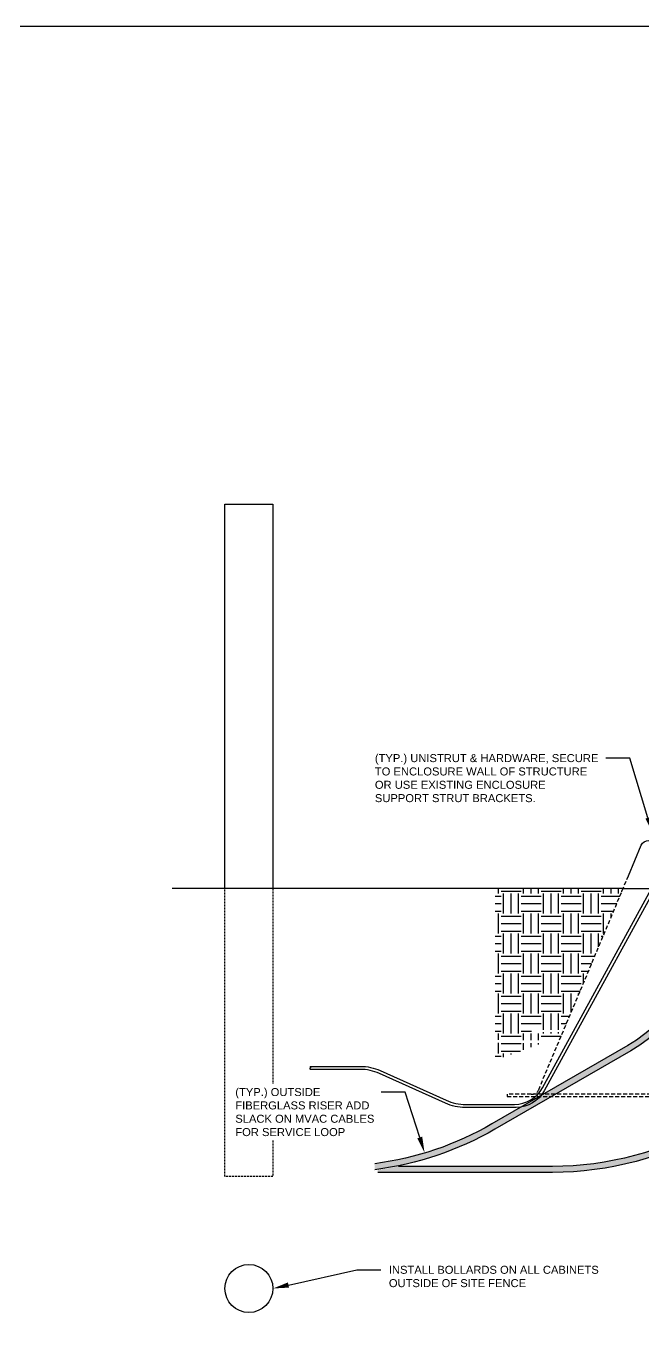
# Model space of a CAD drawing. Header units: feet. Extents: x -689 to 1837, y -511 to 1546.
# Drawn here: x 769.1 to 846.2, y 164 to 328 of the extents above; entities that cross this region are included whole.
import ezdxf
from ezdxf import colors
from ezdxf.entities.mleader import LeaderData, LeaderLine
from ezdxf.math import Vec2, Vec3

# ---------------------------------------------------------------- set-up
doc = ezdxf.new("R2010")
doc.units = ezdxf.units.FT
doc.header["$MEASUREMENT"] = 0
doc.linetypes.add('HIDDEN', pattern=[0.375, 0.25, -0.125])
for name, color, linetype in [('E-CABL-ACF', 1, 'AC_CABLE_FEEDER'), ('E-DETL-1', 7, 'Continuous'), ('E-EQPM-ENCL', 8, 'Continuous'), ('E-FIN-GR', 4, 'Continuous'), ('E-HATCH', 9, 'Continuous'), ('G-ANNO-TEXT', 1, 'Continuous')]:
    doc.layers.add(name, color=color, linetype=linetype)
doc.layers.add('G-NPLT', color=67, linetype='Continuous', plot=False)
doc.styles.add('NEI-A', font='arial.ttf')
doc.styles.get("Standard").update_dxf_attribs({"font": 'arial.ttf'})
doc.linetypes.add('AC_CABLE_FEEDER', pattern='A,0.2,-0.05,0,-0.05,0.2,-0.12,["ACF",Standard,S=0.1,R=0,X=-0.05,Y=-0.05],-0.3,0.2,-0.05,0,-0.05', length=1.22)

msp = doc.modelspace()

# ---------------------------------------------------------------- hatches: boundary and pattern name
at = {"layer": 'E-HATCH'}
h = msp.add_hatch(dxfattribs=at)
h.set_pattern_fill('EARTH', color=252, scale=10)
h.set_pattern_definition([(0, (860.946712663553, 202.4329117583478), (2.5, 2.5), [2.5, -2.5]), (0, (860.946712663553, 203.3704117583478), (2.5, 2.5), [2.5, -2.5]), (0, (860.946712663553, 204.3079117583478), (2.5, 2.5), [2.5, -2.5]), (90, (861.259212663553, 204.6204117583478), (-2.5, 2.5), [2.5, -2.5]), (90, (862.196712663553, 204.6204117583478), (-2.5, 2.5), [2.5, -2.5]), (90, (863.134212663553, 204.6204117583478), (-2.5, 2.5), [2.5, -2.5])])
edge = h.paths.add_edge_path()
edge.add_line((827.7086850054227, 198.7930196321853), (833.6343281473992, 200.9466221690127))
edge.add_line((833.6343281473992, 200.9466221690127), (828.5901141781361, 200.9466221690127))
edge.add_arc((828.590114178136, 207.3216221690125), 6.374999999999803, 262.05263088949357, 270.00000000000097, ccw=False)
edge.add_line((827.7086850054227, 201.0078509018943), (827.7086850054227, 198.7930196321852))
edge = h.paths.add_edge_path()
edge.add_line((835.8219707930791, 201.4921362794159), (836.1702881835602, 202.3216221690127))
edge.add_line((836.1702881835602, 202.3216221690127), (832.2532899296607, 202.3216221690127))
edge.add_line((832.2532899296607, 202.3216221690127), (832.2532899296607, 202.5856221690127))
edge.add_line((832.2532899296607, 202.5856221690127), (835.6696242020611, 202.5856221690127))
edge.add_arc((835.633501065861, 203.559515279903), 0.9745628109098322, 272.1242114314337, 338.7919583628142)
edge.add_line((836.5420596972599, 203.2069618999462), (843.7086850054227, 220.2736221690127))
edge.add_line((843.7086850054227, 220.2736221690127), (827.7086850054227, 220.2736221690127))
edge.add_line((827.7086850054227, 220.2736221690127), (827.7086850054227, 201.386718411285))
edge.add_arc((828.5901141781362, 207.3216221690128), 6.000000000000123, 261.5523988626192, 269.9999999999996)
edge.add_line((828.5901141781361, 201.3216221690127), (834.6665324254545, 201.3216221690127))
edge.add_arc((834.6665324254545, 205.3216221690127), 3.999999999999966, 269.9999999999999, 286.7896937709168)

# ---------------------------------------------------------------- linework, layer by layer
at = {"layer": 'E-DETL-1', "color": 64, "linetype": 'Continuous', "flags": 128}
msp.add_lwpolyline([(804.60625041647, 197.6579461690127, -0.5127015254162051), (804.60625041647, 197.8454461690127, 0.5127015254162851), (804.60625041647, 198.0329461690127, 0.5127015254162851), (804.60625041647, 197.8454461690127, -0.5127015254162851)], format="xyb", dxfattribs=at)
at = {"layer": 'E-EQPM-ENCL', "flags": 128}
msp.add_lwpolyline([(793.9133296492535, 220.2736221690127), (793.9133296492535, 268.2736221690127), (799.9133296492535, 268.2736221690127), (799.9133296492535, 220.2736221690127)], dxfattribs=at)
at = {"layer": 'E-EQPM-ENCL', "linetype": 'Continuous', "ltscale": 2, "flags": 128}
for points in [[(844.3687247250155, 221.8454461690127), (845.9694582747559, 225.6574461690127)], [(843.7086850054227, 220.2736221690127), (935.4597278275171, 220.2736221690127)]]:
    msp.add_lwpolyline(points, dxfattribs=at)
msp.add_lwpolyline([(845.9694582747559, 225.6574461690127, -0.3011931925953205), (846.8934582747559, 226.2736221690127), (862.1194541325008, 226.2736221690127)], format="xyb", dxfattribs=at)
at = {"layer": 'E-EQPM-ENCL', "linetype": 'HIDDEN', "ltscale": 2, "flags": 128}
msp.add_lwpolyline([(833.141864915938, 195.1097101690127), (844.3687247250155, 221.8454461690127)], dxfattribs=at)
at = {"layer": 'E-EQPM-ENCL', "linetype": 'HIDDEN', "flags": 128}
msp.add_lwpolyline([(799.9133296492535, 220.2736221690127), (799.9133296492535, 184.2736221690127), (793.9133296492535, 184.2736221690127), (793.9133296492535, 220.2736221690127)], dxfattribs=at)
at = {"layer": 'E-EQPM-ENCL', "linetype": 'HIDDEN', "ltscale": 2}
msp.add_lwpolyline([(949.9505479170018, 194.5376221690127), (829.217864915938, 194.5376221690127), (829.217864915938, 194.2736221690127), (949.9505479170018, 194.2736221690127)], close=True, dxfattribs=at)
at = {"layer": 'E-EQPM-ENCL', "linetype": 'HIDDEN', "ltscale": 2, "flags": 128}
msp.add_lwpolyline([(832.217864915938, 194.5376221690127, 0.3046587902180599), (833.141864915938, 195.1097101690127)], format="xyb", dxfattribs=at)
at = {"layer": 'E-FIN-GR', "flags": 128}
msp.add_lwpolyline([(843.7086850054227, 220.2736221690127), (787.326170840199, 220.2736221690127)], dxfattribs=at)

# ---------------------------------------------------------------- leaders
at = {"layer": 'G-ANNO-TEXT'}
ml = msp.add_multileader_mtext('Standard', dxfattribs=at)
ml.set_content('\\pxsm1,ql;(TYP.) UNISTRUT & HARDWARE, SECURE TO ENCLOSURE WALL OF STRUCTURE OR USE EXISTING ENCLOSURE SUPPORT STRUT BRACKETS.', color=256, style='NEI-A')
ml.set_leader_properties()
ml.build(insert=Vec2(0, 0))
ml.multileader.update_dxf_attribs({"dogleg_length": 3, "arrow_head_size": 2})
ctx = ml.context
ctx.base_point, ctx.char_height, ctx.arrow_head_size, ctx.landing_gap_size, ctx.plane_origin = Vec3(811.7595101864383, 236.539869150846), 1, 2, 1, Vec3(839.1524498454132, 247.887122072523)
ctx.text_align_type = 2
notes = []
notes.append((ctx, [(0, (1, 1, 0), (844.5412291496034, 236.539869150846), (-1, 0), 3, [(0, [(847.3791369164298, 227.1769341289994)], 0, [])])]))
ctx.mtext.insert, ctx.mtext.width, ctx.mtext.alignment, ctx.mtext.line_spacing_factor, ctx.mtext.flow_direction = Vec3(840.5412291496034, 237.0483957538473), 27.87630286493861, 3, 0.6, 5
ctx.mtext.has_bg_fill, ctx.mtext.bg_color, ctx.mtext.bg_scale_factor, ctx.mtext.bg_transparency, ctx.mtext.use_window_bg_color = 1, -1073741824, 1.5, 0, 1
ml = msp.add_multileader_mtext('Standard', dxfattribs=at)
ml.set_content('\\pxsm1;INSTALL BOLLARDS ON ALL CABINETS OUTSIDE OF SITE FENCE', color=256, style='NEI-A')
ml.set_leader_properties()
ml.build(insert=Vec2(0, 0))
ml.multileader.update_dxf_attribs({"dogleg_length": 3, "arrow_head_size": 2})
ctx = ml.context
ctx.base_point, ctx.char_height, ctx.arrow_head_size, ctx.landing_gap_size, ctx.plane_origin = Vec3(813.4140296486382, 172.6016373649521), 1, 2, 1, Vec3(767.3593650359705, 163.8365066039287)
notes.append((ctx, [(0, (1, 1, 0), (810.4140296486382, 172.6016373649521), (1, 0), 3, [(0, [(799.9133296492535, 170.2730456565364)], 0, [])])]))
ctx.mtext.insert, ctx.mtext.width, ctx.mtext.line_spacing_factor, ctx.mtext.flow_direction = Vec3(814.4140296486382, 173.1101639679534), 26.59682016866203, 0.6, 5
ctx.mtext.has_bg_fill, ctx.mtext.bg_color, ctx.mtext.bg_scale_factor, ctx.mtext.bg_transparency, ctx.mtext.use_window_bg_color = 1, -1073741824, 1.5, 0, 1
for ctx, leaders in notes:
    for number, flags, end, landing, length, lines in leaders:
        leader = LeaderData()
        leader.index, (leader.has_last_leader_line, leader.has_dogleg_vector, leader.attachment_direction) = number, flags
        leader.last_leader_point, leader.dogleg_vector, leader.dogleg_length = Vec3(end), Vec3(landing), length
        for number, points, colour, breaks in lines:
            line = LeaderLine()
            line.index, line.vertices, line.color, line.breaks = number, Vec3.list(points), colors.encode_raw_color(colour), breaks
            leader.lines.append(line)
        ctx.leaders.append(leader)

# ---------------------------------------------------------------- next in the draw order: hatches: boundary and pattern name
at = {"layer": 'E-CABL-ACF', "linetype": 'Continuous'}
h = msp.add_hatch(color=252, dxfattribs=at)
h.dxf.hatch_style = 1
edge = h.paths.add_edge_path()
edge.add_line((812.6571554484262, 185.1086645418684), (812.6571554484262, 185.8649996978487))
edge.add_arc((807.4910203881548, 225.1517872165434), 39.6250000000004, 277.49130012103, 300.0000000000003)
edge.add_line((827.3035203881552, 190.8355305915848), (844.2651799679435, 200.6283493158785))
edge.add_arc((834.4526799679434, 217.624097865148), 19.62499999999992, 300.0000000000003, 360.0000000000001)
edge.add_line((854.0776799679434, 217.624097865148), (854.0776799679434, 226.4305924388519))
edge.add_line((854.0776799679434, 226.4305924388518), (854.8276799679434, 226.4305924388518))
edge.add_line((854.8276799679434, 226.4305924388518), (854.8276799679434, 217.6240978651479))
edge.add_arc((834.4526799679434, 217.624097865148), 20.37499999999997, 300.0000000000003, 360, ccw=False)
edge.add_line((844.6401799679434, 199.9788302630401), (827.6785203881551, 190.1860115387464))
edge.add_arc((807.4910203881549, 225.1517872165433), 40.3750000000003, 277.3513667497639, 300.0000000000003, ccw=False)
h = msp.add_hatch(color=252, dxfattribs=at)
h.dxf.hatch_style = 1
edge = h.paths.add_edge_path()
edge.add_line((813.0234183937812, 184.7767872165387), (813.0234183937812, 185.1086645418642))
edge.add_arc((807.8572833335099, 225.1517872165385), 40.37499999999983, 277.3513667497638, 281.0608009807649)
edge.add_line((815.6032500259246, 185.5267872165387), (834.8578447445818, 185.5267872165387))
edge.add_arc((834.8578447445816, 225.1517872165387), 39.62499999999996, 270.0000000000002, 300.0000000000005)
edge.add_line((854.6703447445818, 190.8355305915805), (871.6320043243702, 200.6283493158742))
edge.add_arc((861.8195043243701, 217.6240978651437), 19.62499999999994, 300.0000000000003, 360.0000000000001)
edge.add_line((881.44450432437, 217.6240978651437), (881.44450432437, 226.4305924388476))
edge.add_line((881.44450432437, 226.4305924388476), (882.19450432437, 226.4305924388476))
edge.add_line((882.19450432437, 226.4305924388476), (882.19450432437, 217.6240978651437))
edge.add_arc((861.81950432437, 217.6240978651437), 20.37500000000003, 300.0000000000004, 360, ccw=False)
edge.add_line((872.0070043243702, 199.9788302630358), (855.0453447445819, 190.1860115387421))
edge.add_arc((834.8578447445816, 225.1517872165386), 40.37499999999992, 270.00000000000006, 300.00000000000045, ccw=False)
edge.add_line((834.8578447445816, 184.7767872165387), (813.0234183937812, 184.7767872165387))

# ---------------------------------------------------------------- next in the draw order: linework, layer by layer
at = {"layer": 'E-CABL-ACF', "linetype": 'Continuous', "flags": 128}
for points in [[(854.8276799679434, 226.4305924388518), (854.8276799679434, 217.6240978651479, -0.2679491924311235), (844.6401799679433, 199.97883026304), (827.678520388155, 190.1860115387462, -0.09914627132683146), (812.6571554484262, 185.1086645418684, -0.09914627132683146)], [(854.0776799679434, 226.4305924388518), (854.0776799679434, 217.6240978651479, -0.2679491924311238), (844.2651799679433, 200.6283493158783), (827.303520388155, 190.8355305915846, -0.09852973212046658), (812.6571554484262, 185.8649996978486, -0.09852973212046658)], [(882.19450432437, 226.4305924388476), (882.19450432437, 217.6240978651437, -0.2679491924311235), (872.00700432437, 199.9788302630357), (855.0453447445816, 190.186011538742, -0.1316524975873958), (834.8578447445816, 184.7767872165387), (813.0234183937812, 184.7767872165387)], [(881.44450432437, 226.4305924388476), (881.44450432437, 217.6240978651437, -0.2679491924311238), (871.63200432437, 200.6283493158741), (854.6703447445816, 190.8355305915803, -0.131652497587396), (834.8578447445816, 185.5267872165387), (815.6032500259246, 185.5267872165386)]]:
    msp.add_lwpolyline(points, format="xyb", dxfattribs=at)
at = {"layer": 'E-DETL-1', "color": 64, "linetype": 'Continuous', "flags": 128}
for points in [[(804.60625041647, 198.0329461690127), (810.8783206021476, 198.0329461690127, -0.1060935293522637), (813.3401728741032, 197.5046262940808), (821.5697096548699, 193.8019420439445, 0.1060935293522637), (824.0315619268258, 193.2736221690127), (830.1079801741441, 193.2736221690127, 0.2739208728270449), (833.6157267593624, 195.3511982059156), (851.5473202231115, 228.0700401197736, -0.1601092615929366), (852.0033874592349, 228.4965553665271, -0.1601092615929366)], [(854.0765571458, 228.2144341289994), (852.646362712843, 228.2144341289994, 0.2739208728270511), (851.7694260665385, 227.6950401197736), (833.8378326027894, 194.9761982059156, -0.273920872827045), (830.3300860175711, 192.8986221690127), (823.951085955397, 192.8986221690127, -0.1060935293522623), (821.4892336834414, 193.4269420439445), (813.2596969026747, 197.1296262940809, 0.1060935293522636), (810.7978446307188, 197.6579461690127), (804.60625041647, 197.6579461690127)]]:
    msp.add_lwpolyline(points, format="xyb", dxfattribs=at)
at = {"layer": 'E-EQPM-ENCL'}
msp.add_circle((796.9133296492535, 170.2730456565362), 3, dxfattribs=at)

# ---------------------------------------------------------------- next in the draw order: leaders
at = {"layer": 'G-ANNO-TEXT'}
ml = msp.add_multileader_mtext('Standard', dxfattribs=at)
ml.set_content('\\pxsm1;(TYP.) OUTSIDE FIBERGLASS RISER ADD SLACK ON MVAC CABLES FOR SERVICE LOOP', color=256, style='NEI-A')
ml.set_leader_properties()
ml.build(insert=Vec2(0, 0))
ml.multileader.update_dxf_attribs({"dogleg_length": 3, "arrow_head_size": 2})
ctx = ml.context
ctx.base_point, ctx.char_height, ctx.arrow_head_size, ctx.landing_gap_size, ctx.plane_origin = Vec3(794.2167287864864, 194.8097312552605), 1, 2, 1, Vec3(744.1780759072528, 185.0588773180237)
notes = []
notes.append((ctx, [(1, (1, 1, 0), (816.4711626200472, 194.8097312552605), (-1, 0), 3, [(0, [(818.8761642334448, 187.2372107771955)], 0, [])])]))
ctx.mtext.insert, ctx.mtext.width, ctx.mtext.line_spacing_factor, ctx.mtext.flow_direction = Vec3(795.2167287864863, 195.3182578582619), 17.46874376462824, 0.6, 5
ctx.mtext.has_bg_fill, ctx.mtext.bg_color, ctx.mtext.bg_scale_factor, ctx.mtext.bg_transparency, ctx.mtext.use_window_bg_color = 1, -1073741824, 1.5, 0, 1
for ctx, leaders in notes:
    for number, flags, end, landing, length, lines in leaders:
        leader = LeaderData()
        leader.index, (leader.has_last_leader_line, leader.has_dogleg_vector, leader.attachment_direction) = number, flags
        leader.last_leader_point, leader.dogleg_vector, leader.dogleg_length = Vec3(end), Vec3(landing), length
        for number, points, colour, breaks in lines:
            line = LeaderLine()
            line.index, line.vertices, line.color, line.breaks = number, Vec3.list(points), colors.encode_raw_color(colour), breaks
            leader.lines.append(line)
        ctx.leaders.append(leader)

# ---------------------------------------------------------------- next in the draw order: linework, layer by layer
at = {"layer": 'G-NPLT'}
msp.add_lwpolyline([(643.0572445875866, 328.0000003377844), (1139.057245844216, 328.0000003377844), (1139.057245844216, 0), (643.0572445875866, 0)], close=True, dxfattribs=at)

doc.saveas('drawing.dxf')
